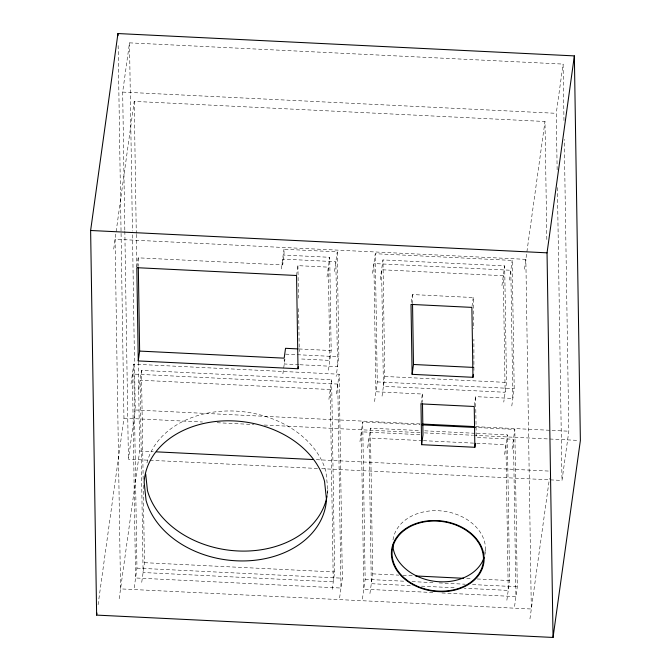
<?xml version="1.0" encoding="UTF-8"?>
<svg xmlns="http://www.w3.org/2000/svg" width="671" height="671" viewBox="0 0 671 671"><rect width="100%" height="100%" fill="white"/><g stroke="black" fill="none" stroke-linecap="round" stroke-linejoin="round"><path stroke-width="0.5" stroke-dasharray="3.35 2.52" d="M124.823 230.153L122.667 92.086L129.503 42.852L563.095 64.081L563.976 120.562M113.718 249.084L134.217 101.388L544.986 121.493L546.865 241.887M136.951 266.706L138.184 257.84L282.709 264.919L284.076 255.072L283.984 249.243L337.236 251.851L338.872 356.746L336.137 376.439M98.075 604.739L123.959 418.167L118.121 44.026M131.03 383.862L133.764 364.168L339.149 374.225L342.336 578.192L339.601 597.886M317.509 468.475L128.404 459.216L135.24 409.981L132.455 232.166M138.729 390.069L141.455 370.375L331.633 379.685L334.636 571.994L331.902 591.688M119.186 598.742L139.677 451.038L138.285 362.055M134.217 587.83L136.951 568.136L133.764 364.168M141.732 582.369L144.466 562.675L143.242 484.294M281.25 268.937L283.984 249.243M282.894 373.831L284.94 359.06M296.557 275.504L297.924 265.657L328.354 267.15L329.805 360.394L299.383 358.901M326.987 276.997L329.721 257.303L284.076 255.072M334.502 271.545L337.236 251.851M328.438 370.241L331.172 350.547L329.721 257.303M328.899 399.379L331.633 379.685M336.414 393.919L339.149 374.225M327.171 494.686L327.859 489.763L325.913 471.47A91.659 69.591 7.9 0 0 233.869 411.029A91.659 69.591 7.9 0 0 146.429 465.28M372.539 273.407L375.265 253.713L512.191 260.415L514.196 388.618L511.461 408.312M380.231 279.606L382.965 259.912L504.676 265.867L506.496 382.42L503.762 402.114M359.958 441.661L362.692 421.967L420.004 424.768M367.658 447.859L370.392 428.165L420.566 430.623M374.535 401.61L377.27 381.916L375.265 253.713M382.051 396.158L384.785 376.465L382.965 259.912M362.415 599.002L365.15 579.308L362.692 421.967M369.939 593.55L372.665 573.856L370.392 428.165M411.298 302.436L412.388 294.561L473.248 297.538L473.734 328.849M420.977 403.883L422.344 394.036L375.903 391.763L373.898 263.56L510.824 270.262L512.829 398.465L475.596 396.645L474.229 406.492M472.015 306.404L473.248 297.538M473.927 370.426L473.894 339.291M501.942 285.561L504.676 265.867M509.457 280.109L512.191 260.415M484.806 553.449L485.485 548.526M524.487 269.197L544.986 121.493M504.584 454.561L507.318 434.867L475.957 433.332M557.14 169.797L556.259 113.315L563.095 64.081M512.099 449.109L514.833 429.415L475.236 427.477M506.857 600.251L509.591 580.558L507.318 434.867M514.556 606.45L517.291 586.756L514.833 429.415M529.956 618.847L549.44 478.406M321.694 468.685L561.996 480.444L568.823 431.21L564.269 139.392M122.667 92.086L556.259 113.315M299.014 348.97L331.172 350.547M285.628 354.137L338.872 356.746M298.872 364.697L284.261 363.984L284.185 359.128M299.92 364.747L337.505 366.592L335.869 261.698L282.617 259.09L282.709 264.919M384.785 376.465L506.496 382.42M377.27 381.916L514.196 388.618M135.24 409.981L420.465 423.946M475.84 426.664L568.823 431.21M424.743 430.824L474.917 433.281M123.959 418.167L202.474 422.009M217.127 422.73L253.764 424.525M264.231 425.037L420.214 432.669M424.399 432.879L472.552 435.236M473.6 435.286L578.276 440.411M419.853 434.674L361.325 431.814L363.783 589.155L433.6 592.577M422.336 440.621L369.025 438.012L371.298 583.703L413.11 585.749M423.376 440.671L475.638 443.229M476.687 443.279L505.951 444.714L508.224 590.405L464.324 588.257M139.677 451.038L153.265 451.7M316.318 459.685L550.446 471.151M144.466 562.675L334.636 571.994M372.665 573.856L398.8 575.131M402.977 575.341L412.388 575.793M466.739 578.461L471.965 578.712M477.19 578.972L509.591 580.558M136.951 568.136L342.336 578.192M365.15 579.308L404.747 581.245M412.044 581.606L433.927 582.671M439.136 582.931L465.188 584.206M472.485 584.567L517.291 586.756M421.472 586.152L455.961 587.846M441.937 592.979L515.924 596.603L513.466 439.262L476.234 437.433L475.596 396.645M557.416 187.578L561.996 480.444M422.344 394.036L422.478 402.407M412.388 294.561L412.522 302.906M297.924 265.657L298.436 298.142M298.595 308.618L299.266 351.57M141.455 370.375L143.175 480.109M138.184 257.84L138.31 266.219M134.217 101.388L136.28 233.29M136.297 234.338L136.8 266.79M129.503 42.852L132.439 231.126M124.84 231.201L128.404 459.216M393.013 539.887A46.551 35.345 7.9 0 1 445.301 511.445A46.551 35.345 7.9 0 1 484.881 554.674M327.859 489.763A91.659 69.591 7.9 0 1 327.297 494.779M525.854 259.35L115.085 239.237L120.554 588.895L531.315 609L525.854 259.35M503.309 275.714L381.598 269.759L383.418 386.311L505.129 392.267L503.309 275.714M337.781 384.072L132.397 374.015L135.584 577.983L340.969 588.039L337.781 384.072M330.266 389.532L140.096 380.222L143.099 572.522L333.269 581.841L330.266 389.532"/><path stroke-width="1.01" d="M90.627 230.489L117.953 33.55L574.368 55.894L580.373 440.512L553.047 637.45L96.632 615.106L90.627 230.489L547.041 252.833L574.368 55.894M96.632 615.106L96.926 613.034M298.285 366.777L298.016 368.748L138.268 360.931L139.635 351.084L138.327 267.268M473.382 374.359L472.971 377.312L412.12 374.334L413.487 364.487L412.539 303.955M475.412 443.346L474.867 447.28L421.614 444.68L422.982 434.833L422.495 403.456M297.983 348.92L285.536 348.308L284.168 358.155L139.635 351.084M413.487 364.487L473.307 367.414M422.554 424.055L474.791 426.605M422.093 424.869L475.236 427.477M156.402 451.851L313.181 459.534M415.525 575.953L463.602 578.301M145.682 474.011L147.444 490.585A91.659 69.591 7.9 0 0 240.159 551.05A91.659 69.591 7.9 0 0 327.121 495.777M547.041 252.833L553.047 637.45M474.867 447.28L474.229 406.492L420.977 403.883L421.614 444.68M472.971 377.312L471.881 307.385L411.021 304.408L412.12 374.334M298.016 368.748L296.557 275.504L136.817 267.687L138.268 360.931M117.953 33.55L117.987 35.647M484.051 557.643A46.551 35.345 7.9 0 1 434.288 581.271A46.551 35.345 7.9 0 1 392.795 545.011M326.492 499.61L324.546 481.317A91.659 69.591 7.9 0 0 227.863 420.801A91.659 69.591 7.9 0 0 144.139 482.139L146.077 500.432A91.659 69.591 7.9 0 0 242.759 560.948A91.659 69.591 7.9 0 0 326.492 499.61M405.368 579.618A46.551 35.345 7.9 0 0 482.684 567.49A46.551 35.345 7.9 0 0 425.221 521.208A46.551 35.345 7.9 0 0 405.368 579.618M405.829 579.283A45.896 34.85 7.9 0 0 482.046 567.331A45.896 34.85 7.9 0 0 425.397 521.702A45.896 34.85 7.9 0 0 405.829 579.283"/></g></svg>
